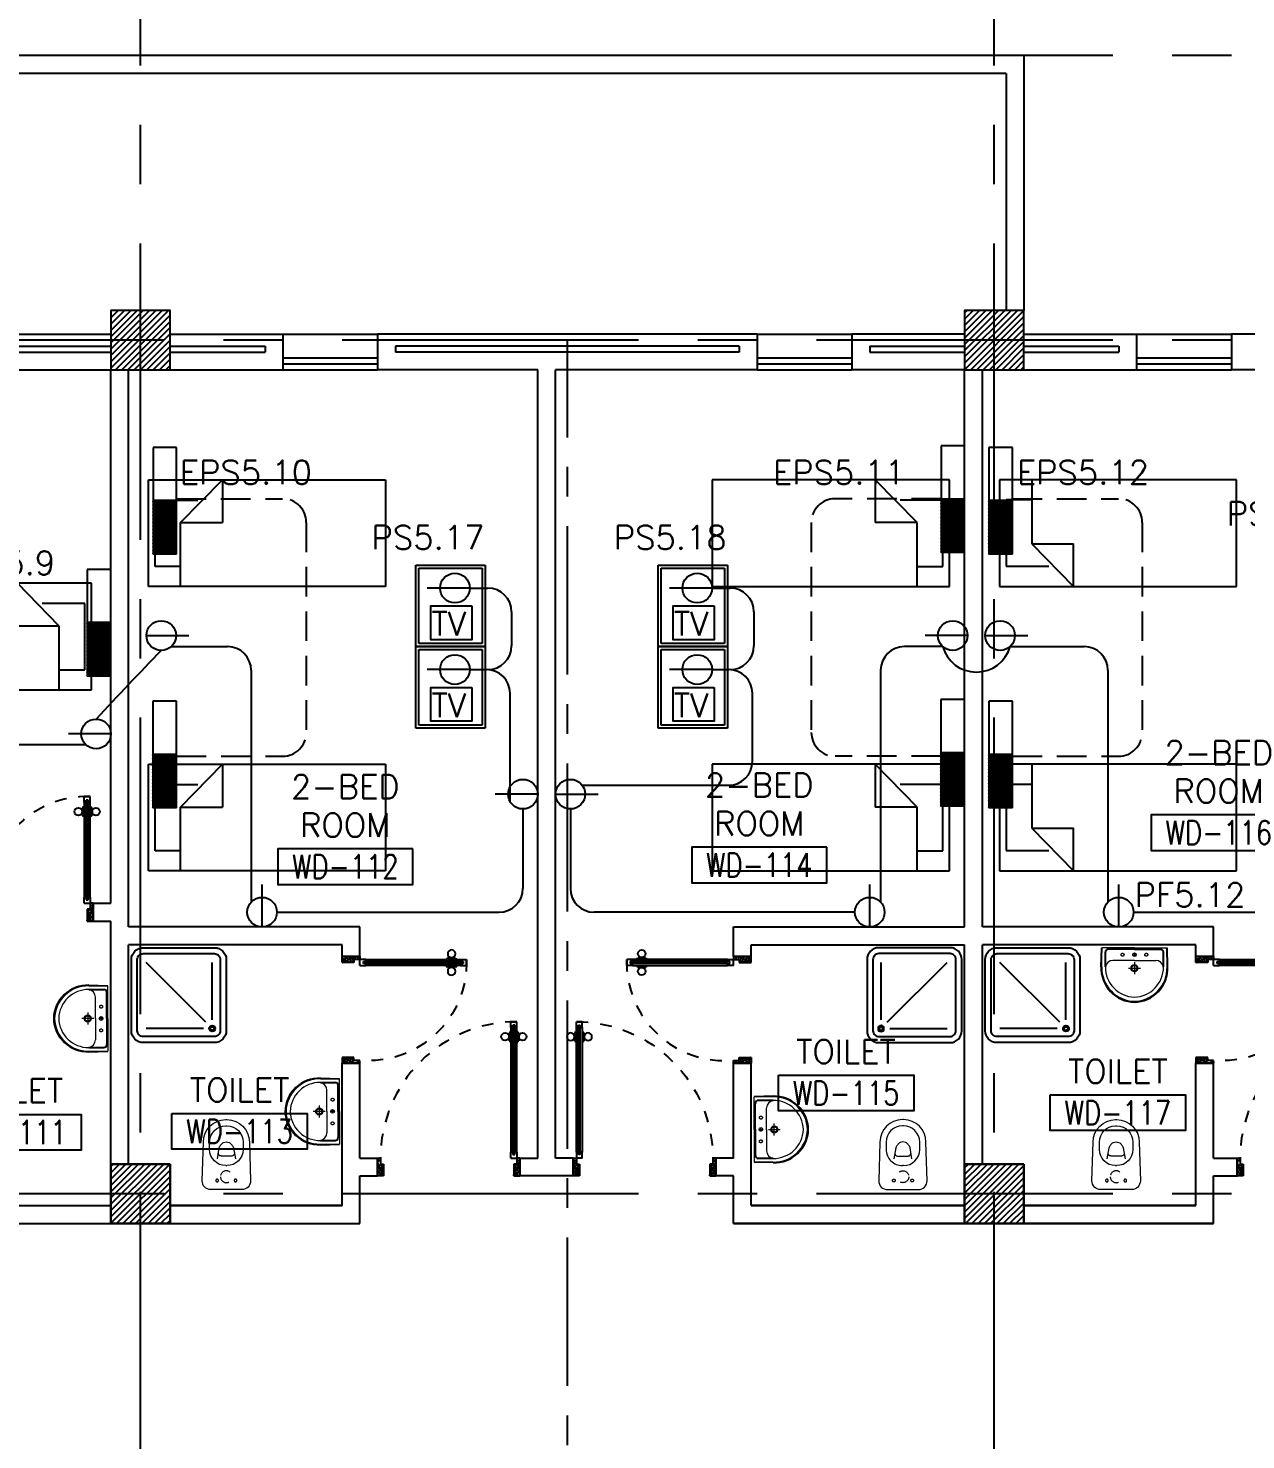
# Model space of a CAD drawing. Extents: x 0 to 93, y -1.5 to 78.
# Drawn here: x 67.12 to 77.39, y 54.94 to 66.85 of the extents above; entities that cross this region are included whole.
import ezdxf
from ezdxf.enums import TextEntityAlignment as Align

# ---------------------------------------------------------------- set-up
doc = ezdxf.new("R2010")
doc.units = 0
doc.header["$MEASUREMENT"] = 0
doc.header["$PDMODE"] = 34
for name, pattern in [('CENTER', [2, 1.25, -0.25, 0.25, -0.25]), ('CENTERX2', [4, 2.5, -0.5, 0.5, -0.5]), ('DASHED', [0.75, 0.5, -0.25]), ('HIDDEN', [0.375, 0.25, -0.125]), ('HIDDEN2', [0.1875, 0.125, -0.0625])]:
    doc.linetypes.add(name, pattern=pattern)
doc.layers.get('0').update_dxf_attribs({"color": 11, "linetype": 'CONTINUOUS'})
doc.layers.get('DEFPOINTS').update_dxf_attribs({"color": 11, "linetype": 'CONTINUOUS'})
for name, color, linetype in [('AX-DIM', 11, 'CONTINUOUS'), ('AXES', 11, 'CENTERX2'), ('AXES1', 11, 'CENTER'), ('COL', 11, 'CONTINUOUS'), ('DOOR', 11, 'CONTINUOUS'), ('E-CLINE', 4, 'CONTINUOUS'), ('E-HLINE', 4, 'HIDDEN'), ('E-LITE', 4, 'CONTINUOUS'), ('E-SOCKETS', 4, 'CONTINUOUS'), ('E-TEXT', 4, 'CONTINUOUS'), ('FIX', 11, 'CONTINUOUS'), ('FUR', 11, 'CONTINUOUS'), ('HAT', 11, 'CONTINUOUS'), ('INSUL', 11, 'CONTINUOUS'), ('PROJ-L', 11, 'CONTINUOUS'), ('RM-BOX', 11, 'CONTINUOUS'), ('RM-NAME', 11, 'CONTINUOUS'), ('RM-NO', 11, 'CONTINUOUS'), ('WALL', 11, 'CONTINUOUS'), ('WIN', 11, 'CONTINUOUS')]:
    doc.layers.add(name, color=color, linetype=linetype)
doc.styles.add('ROMANS', font='ROMANS.shx', dxfattribs={"width": 0.6})
doc.dimstyles.new('DIM-OUT', dxfattribs={"dimscale": 0, "dimtxt": 0.24, "dimasz": 0.08, "dimexe": 0.02, "dimexo": 0.02, "dimgap": 0.05, "dimtad": 1, "dimdec": 0, "dimlfac": 1000, "dimzin": 0, "dimdsep": 46, "dimtxsty": 'ROMANS', "dimblk1": 'ARCHTICK', "dimblk2": 'ARCHTICK', "dimsah": 1, "dimcen": 0.01, "dimdle": 0.08, "dimclrd": 7, "dimclre": 7, "dimclrt": 2, "dimadec": 0, "dimazin": 0, "dimtp": 2, "dimtm": 2, "dimtfac": 0.114286, "dimtdec": 0, "dimtix": 1, "dimtmove": 2, "dimatfit": 3, "dimldrblk": 'ARCHTICK', "dimfxl": 0, "dimtolj": 1, "dimtzin": 0, "dimarcsym": 0})

# ---------------------------------------------------------------- blocks, each defined once
blk = doc.blocks.new('_ARCHTICK')
at = {"color": 0, "linetype": 'ByBlock', "const_width": 0.15}
blk.add_lwpolyline([(-0.5, -0.5), (0.5, 0.5)], dxfattribs=at)
blk = doc.blocks.new('*D114')
at = {"layer": 'AX-DIM', "color": 7, "lineweight": -2}
for p, q in [((7.952, 76.648), (82.802, 76.648)), ((8.032, 72.01), (8.032, 76.668)), ((82.722, 64.49), (82.722, 76.668))]:
    blk.add_line(p, q, dxfattribs=at)
at = {"layer": 'DEFPOINTS', "color": 0}
for p in [(82.722, 76.648), (8.032, 71.99), (82.722, 64.47)]:
    blk.add_point(p, dxfattribs=at)
at = {"layer": 'AX-DIM', "color": 7, "lineweight": -2, "xscale": 0.08, "yscale": 0.08, "zscale": 0.08, "rotation": 180}
blk.add_blockref('_ARCHTICK', (8.032, 76.648), dxfattribs=at)
at = {"layer": 'AX-DIM', "color": 7, "lineweight": -2, "xscale": 0.08, "yscale": 0.08, "zscale": 0.08}
blk.add_blockref('_ARCHTICK', (82.722, 76.648), dxfattribs=at)
at = {"layer": 'AX-DIM', "color": 2, "insert": (45.377, 76.818), "char_height": 0.24, "attachment_point": 5, "style": 'ROMANS'}
blk.add_mtext('\\A1;74690', dxfattribs=at)
blk = doc.blocks.new('SHR1')
at = {"layer": 'FIX'}
for p, q in [((-196, 196), (-700, 700)), ((-143, 218), (-143, 700)), ((-218, 143), (-700, 143))]:
    blk.add_line(p, q, dxfattribs=at)
for points in [[(-825, 125), (-825, 725, -0.414214), (-725, 825), (-125, 825, -0.414214), (-25, 725), (-25, 125, -0.414214), (-125, 25), (-725, 25, -0.414214)], [(-775, 125), (-775, 725, -0.414214), (-725, 775), (-125, 775, -0.414214), (-75, 725), (-75, 125, -0.414214), (-125, 75), (-725, 75, -0.414214)]]:
    blk.add_lwpolyline(points, format="xyb", close=True, dxfattribs=at)
for radius in [25, 15]:
    blk.add_circle((-143, 143), radius, dxfattribs=at)
blk = doc.blocks.new('WC1')
at = {"layer": 'FIX', "lineweight": 20}
for p, q in [((-210, 204), (-538, 194)), ((-475, 141), (-538, 141)), ((-137, 0), (-137, 131)), ((-727, 5), (-727, -5)), ((-674, 5), (-674, -5)), ((-534, 24), (-540, 0)), ((-540, 0), (-534, -24)), ((-395, 76), (-490, 60)), ((-339, 5), (-339, -5)), ((-137, -131), (-137, 0)), ((-490, -60), (-395, -76)), ((-538, -141), (-475, -141)), ((-538, -194), (-210, -204)), ((-213, -204), (-210, -204))]:
    blk.add_line(p, q, dxfattribs=at)
at = {"layer": 'FIX', "linetype": 'Continuous', "lineweight": 20}
blk.add_line((-420, -47), (-420, 45), dxfattribs=at)
at = {"layer": 'FIX', "linetype": 'HIDDEN2', "lineweight": 20, "ltscale": 0.3}
blk.add_circle((-245, 0), 49.8, dxfattribs=at)
at = {"layer": 'FIX', "linetype": 'HIDDEN', "lineweight": 20, "ltscale": 0.05}
for centre in [(-213, 78), (-213, -77)]:
    blk.add_circle(centre, 11.6, dxfattribs=at)
at = {"layer": 'FIX', "lineweight": 20}
for centre, radius, start, end in [((-538, 5), 189, 90, 180), ((-538, 5), 136, 90, 180), ((-475, 5), 136, 360, 90), ((-210, 131), 73, 360, 90), ((-473, -7), 68.2, 128.9242, 152.8468), ((-464, -18), 82, 108.496, 128.9242), ((-538, -5), 189, 180, 270), ((-538, -5), 136, 180, 270), ((-473, 7), 68.2, 207.1532, 231.0758), ((-464, 18), 82, 231.0758, 251.504), ((-475, -5), 136, 270, 0), ((-210, -131), 73, 270, 0)]:
    blk.add_arc(centre, radius, start, end, dxfattribs=at)
at = {"layer": 'FIX', "linetype": 'Continuous', "lineweight": 20}
for centre, start, end in [((-443, 46), 357.6662, 91.6121), ((-442, -46), 268.3879, 2.3338)]:
    blk.add_arc(centre, 22.3, start, end, dxfattribs=at)
blk = doc.blocks.new('LAV1')
at = {"layer": 'FIX', "linetype": 'DASHED', "lineweight": 20, "ltscale": 0.05}
for p, q in [((0, 170), (0, 270)), ((0, 170), (0, 270)), ((50, 220), (-50, 220))]:
    blk.add_line(p, q, dxfattribs=at)
at = {"layer": 'FIX', "linetype": 'ByBlock', "ltscale": 0.3}
for p, q in [((-280, 210), (-275, 50)), ((-245, 210), (-245, 85)), ((245, 210), (245, 85)), ((280, 210), (275, 50)), ((0, 60), (-220, 60)), ((0, 60), (220, 60))]:
    blk.add_line(p, q, dxfattribs=at)
at = {"layer": 'FIX', "linetype": 'Continuous', "lineweight": 20}
for p, q in [((-275, 210), (-275, 50)), ((0, 155), (-181, 155)), ((0, 155), (181, 155)), ((275, 210), (275, 50)), ((0, 50), (-275, 50)), ((0, 50), (-252, 50)), ((0, 50), (275, 50)), ((0, 50), (252, 50))]:
    blk.add_line(p, q, dxfattribs=at)
at = {"layer": 'FIX', "lineweight": 20}
for p, q in [((0, 92), (0, 123)), ((16, 107), (-15, 107))]:
    blk.add_line(p, q, dxfattribs=at)
for centre, radius in [((0, 220), 29.5), ((0, 220), 22.5), ((0, 107), 15.5)]:
    blk.add_circle(centre, radius, dxfattribs=at)
at = {"layer": 'FIX', "linetype": 'HIDDEN', "lineweight": 20, "ltscale": 0.05}
for centre in [(-100, 107), (100, 107)]:
    blk.add_circle(centre, 12.4, dxfattribs=at)
at = {"layer": 'FIX', "linetype": 'ByBlock', "ltscale": 0.3}
for centre, radius, start, end in [((7, 220), 287, 91.3776, 182.0064), ((-7, 220), 287, 357.9936, 88.6224), ((-220, 85), 24.9, 179.7021, 269.9486), ((220, 85), 24.9, 270.0514, 0.2979)]:
    blk.add_arc(centre, radius, start, end, dxfattribs=at)
at = {"layer": 'FIX', "linetype": 'Continuous', "lineweight": 20}
for centre, radius, start, end in [((8, 217), 283, 91.6988, 181.351), ((-8, 217), 283, 358.649, 88.3012), ((8, 212), 253, 91.7328, 180.4884), ((-8, 212), 253, 359.5116, 88.2672), ((-179, 222), 66.9, 190.2006, 268.0786), ((179, 222), 66.9, 271.9214, 349.7994)]:
    blk.add_arc(centre, radius, start, end, dxfattribs=at)
blk = doc.blocks.new('*X85')
at = {"color": 0}
for p, q in [((245927, 177090), (246427, 177590)), ((245929, 177145), (246374, 177590)), ((245929, 177198), (246321, 177590)), ((245929, 177251), (246267, 177590)), ((245929, 177304), (246214, 177590)), ((245929, 177357), (246161, 177590)), ((245929, 177410), (246108, 177590)), ((245929, 177463), (246055, 177590)), ((245929, 177516), (246002, 177590)), ((245929, 177569), (245949, 177590)), ((245980, 177090), (246429, 177539)), ((246033, 177090), (246429, 177486)), ((246086, 177090), (246429, 177433)), ((246139, 177090), (246429, 177380)), ((246192, 177090), (246429, 177327)), ((246245, 177090), (246429, 177274)), ((246298, 177090), (246429, 177220)), ((246351, 177090), (246429, 177167)), ((246404, 177090), (246429, 177114))]:
    blk.add_line(p, q, dxfattribs=at)
blk = doc.blocks.new('AH20A')
at = {"layer": 'FUR'}
for p, q in [((0, 0.5), (0, -0.5)), ((1, 0.5), (0, 0.5)), ((0.1358, 0.5), (0.1358, -0.0987)), ((1, -0.5), (1, 0.5)), ((0.1358, 0.3112), (0.0277, 0.3112)), ((0.0277, 0.3112), (0.0277, -0.3087)), ((0.1358, -0.0987), (0.3125, -0.5)), ((0.1358, -0.0987), (0.3125, -0.0987)), ((0.3125, -0.5), (0.3125, -0.0987)), ((0.0277, -0.3087), (0.2076, -0.3087)), ((0, -0.5), (1, -0.5))]:
    blk.add_line(p, q, dxfattribs=at)
blk = doc.blocks.new('*X86')
at = {"color": 0}
for p, q in [((238729, 177104), (239214, 177590)), ((238729, 177157), (239161, 177590)), ((238729, 177210), (239108, 177590)), ((238729, 177263), (239055, 177590)), ((238729, 177316), (239002, 177590)), ((238729, 177369), (238949, 177590)), ((238729, 177422), (238896, 177590)), ((238729, 177475), (238843, 177590)), ((238729, 177528), (238790, 177590)), ((238729, 177581), (238737, 177590)), ((238767, 177090), (239229, 177551)), ((238820, 177090), (239229, 177498)), ((238873, 177090), (239229, 177445)), ((238926, 177090), (239229, 177392)), ((238979, 177090), (239229, 177339)), ((239032, 177090), (239229, 177286)), ((239085, 177090), (239229, 177233)), ((239138, 177090), (239229, 177180)), ((239191, 177090), (239229, 177127))]:
    blk.add_line(p, q, dxfattribs=at)
blk = doc.blocks.new('RM1')
at = {"layer": 'RM-BOX'}
blk.add_lwpolyline([(570, -200), (-570, -200), (-570, -500), (570, -500)], close=True, dxfattribs=at)
at = {"layer": 'RM-NAME', "style": 'ROMANS'}
for tag, p in [('ROOMNAME1', (0, 324)), ('ROOMNAME2', (0, 0))]:
    blk.add_attdef(tag, text='', height=200, dxfattribs=at).set_placement(p, align=Align.MIDDLE)
at = {"layer": 'RM-NO', "style": 'ROMANS', "width": 0.8}
blk.add_attdef('ROOMNO', text='', height=200, dxfattribs=at).set_placement((0, -350), align=Align.MIDDLE)
blk = doc.blocks.new('DOOR100')
at = {"layer": 'DOOR', "color": 0, "linetype": 'ByBlock'}
for p, q in [((-92, 1206), (-92, 1141)), ((-83, 1206), (-92, 1206)), ((-83, 1129), (-83, 1219)), ((-76, 1219), (-83, 1219)), ((-83, 1206), (-83, 1141)), ((-76, 1251), (-76, 1301)), ((-76, 1301), (-26, 1301)), ((-26, 1301), (-76, 1301)), ((-59, 1251), (-76, 1251)), ((-59, 1251), (-59, 1271)), ((-43, 1271), (-59, 1271)), ((-43, 1251), (-43, 1271)), ((-26, 1251), (-43, 1251)), ((-26, 1251), (-26, 1301)), ((-26, 1219), (-19, 1219)), ((-19, 1129), (-19, 1219)), ((-19, 1206), (-19, 1141)), ((-19, 1206), (-10, 1206)), ((-10, 1206), (-10, 1141)), ((-83, 1141), (-92, 1141)), ((-76, 1129), (-83, 1129)), ((-26, 1129), (-19, 1129)), ((-19, 1141), (-10, 1141)), ((-1201, 0), (-1201, 150)), ((-1201, 150), (-1176, 150)), ((-1201, 150), (-1201, 0)), ((-1176, 150), (-1176, 100)), ((-76, 200), (-59, 200)), ((-76, 150), (-76, 200)), ((-76, 150), (-26, 150)), ((-59, 200), (-59, 180)), ((-59, 180), (-43, 180)), ((-43, 200), (-26, 200)), ((-43, 180), (-43, 200)), ((-26, 200), (-26, 150)), ((-1, 150), (-26, 150)), ((-26, 150), (-26, 100)), ((-1, 150), (-1, 0)), ((-1151, 0), (-1201, 0)), ((-1176, 100), (-1151, 100)), ((-1151, 100), (-1151, 0)), ((-51, 100), (-51, 0)), ((-26, 100), (-51, 100)), ((-51, 0), (-1, 0))]:
    blk.add_line(p, q, dxfattribs=at)
at = {"layer": 'DOOR', "linetype": 'ByBlock'}
for p, q in [((-76, 1251), (-76, 200)), ((-59, 200), (-59, 1251)), ((-43, 200), (-43, 1251)), ((-26, 200), (-26, 1251))]:
    blk.add_line(p, q, dxfattribs=at)
at = {"layer": 'DOOR', "color": 9, "linetype": 'ByBlock'}
for p, q in [((-1151, 0), (-1201, 114)), ((-1151, 0), (-1201, 40)), ((-1151, 0), (-1164, 100)), ((-51, 0), (-1, 114)), ((-51, 0), (-38, 100)), ((-51, 0), (-1, 40))]:
    blk.add_line(p, q, dxfattribs=at)
at = {"layer": 'DOOR', "color": 0, "linetype": 'ByBlock'}
for centre in [(-125, 1174), (22, 1174)]:
    blk.add_circle(centre, 32.4, dxfattribs=at)
at = {"layer": 'DOOR', "linetype": 'HIDDEN', "ltscale": 0.5}
blk.add_arc((-27, 152), 1149, 89.961, 180.0931, dxfattribs=at)
at = {"layer": 'DOOR', "color": 9, "linetype": 'ByBlock'}
for centre, radius, start, end in [((-1151, 0), 154, 103.7142, 108.8947), ((-1151, 0), 134, 100.72, 111.8402), ((-51, 0), 134, 68.1598, 79.28), ((-51, 0), 154, 71.1053, 76.2858), ((-1151, 0), 94.4, 90, 121.9818), ((-1151, 0), 74.4, 90, 132.2236), ((-1151, 0), 54.4, 90, 156.7926), ((-1151, 0), 34.4, 90, 180), ((-1151, 0), 14.4, 90, 180), ((-51, 0), 94.4, 58.0182, 90), ((-51, 0), 74.4, 47.7764, 90), ((-51, 0), 54.4, 23.2074, 90), ((-51, 0), 34.4, 0, 90), ((-51, 0), 14.4, 0, 90), ((-51, 0), 114, 64.0838, 77.3774)]:
    blk.add_arc(centre, radius, start, end, dxfattribs=at)
blk = doc.blocks.new('DOOR90')
at = {"layer": 'DOOR', "linetype": 'ByBlock'}
for p, q in [((0, 0), (-150, 0)), ((-200, -25), (-1000, -25)), ((-200, -42), (-1000, -42)), ((-200, -58), (-1000, -58)), ((-1000, -75), (-200, -75))]:
    blk.add_line(p, q, dxfattribs=at)
at = {"layer": 'DOOR', "color": 0, "linetype": 'ByBlock'}
for p, q in [((-150, 0), (-150, -25)), ((-150, 0), (0, 0)), ((0, -50), (0, 0)), ((-1050, -25), (-1050, -75)), ((-1050, -75), (-1050, -25)), ((-1000, -25), (-1050, -25)), ((-1000, -75), (-1050, -75)), ((-1020, -42), (-1020, -58)), ((-1000, -42), (-1020, -42)), ((-1000, -58), (-1020, -58)), ((-1000, -25), (-1000, -42)), ((-1000, -58), (-1000, -75)), ((-968, -25), (-968, -18)), ((-878, -18), (-968, -18)), ((-968, -75), (-968, -82)), ((-878, -82), (-968, -82)), ((-955, -18), (-955, -9)), ((-955, -9), (-890, -9)), ((-955, -18), (-890, -18)), ((-955, -82), (-955, -91)), ((-955, -82), (-890, -82)), ((-955, -91), (-890, -91)), ((-890, -18), (-890, -9)), ((-890, -82), (-890, -91)), ((-878, -25), (-878, -18)), ((-878, -75), (-878, -82)), ((-200, -42), (-200, -25)), ((-200, -25), (-150, -25)), ((-180, -42), (-200, -42)), ((-200, -75), (-200, -58)), ((-200, -58), (-180, -58)), ((-150, -75), (-200, -75)), ((-180, -58), (-180, -42)), ((-150, -75), (-150, -25)), ((-150, -25), (-100, -25)), ((-100, -25), (-100, -50)), ((-100, -50), (0, -50)), ((-150, -900), (-150, -875)), ((-150, -875), (-100, -875)), ((0, -900), (-150, -900)), ((-150, -900), (0, -900)), ((-100, -850), (0, -850)), ((-100, -875), (-100, -850)), ((0, -850), (0, -900))]:
    blk.add_line(p, q, dxfattribs=at)
at = {"layer": 'DOOR', "color": 9, "linetype": 'ByBlock'}
for p, q in [((0, -50), (-114, 0)), ((0, -50), (-40, 0)), ((0, -50), (-100, -37)), ((0, -850), (-114, -900)), ((0, -850), (-100, -863)), ((0, -850), (-40, -900))]:
    blk.add_line(p, q, dxfattribs=at)
at = {"layer": 'DOOR', "color": 0, "linetype": 'ByBlock'}
for centre in [(-923, 24), (-923, -124)]:
    blk.add_circle(centre, 32.4, dxfattribs=at)
at = {"layer": 'DOOR', "color": 9, "linetype": 'ByBlock'}
for centre, radius, start, end in [((0, -50), 74.4, 137.7764, 180), ((0, -50), 54.4, 113.2074, 180), ((0, -50), 154, 161.1053, 166.2858), ((0, -50), 134, 158.1598, 169.28), ((0, -50), 114, 154.0838, 167.3774), ((0, -50), 94.4, 148.0182, 180), ((0, -50), 34.4, 90, 180), ((0, -50), 14.4, 90, 180), ((0, -850), 154, 193.7142, 198.8947), ((0, -850), 134, 190.72, 201.8402), ((0, -850), 94.4, 180, 211.9818), ((0, -850), 74.4, 180, 222.2236), ((0, -850), 54.4, 180, 246.7926), ((0, -850), 34.4, 180, 270), ((0, -850), 14.4, 180, 270)]:
    blk.add_arc(centre, radius, start, end, dxfattribs=at)
at = {"layer": 'DOOR', "linetype": 'HIDDEN', "ltscale": 0.5}
blk.add_arc((-222, -50), 828, 178.2701, 275.003, dxfattribs=at)
blk = doc.blocks.new('*X92')
at = {"color": 0}
for p, q in [((245929, 169932), (246386, 170390)), ((245929, 169985), (246333, 170390)), ((245929, 170038), (246280, 170390)), ((245929, 170091), (246227, 170390)), ((245929, 170144), (246174, 170390)), ((245929, 170197), (246121, 170390)), ((245929, 170250), (246068, 170390)), ((245929, 170303), (246015, 170390)), ((245929, 170357), (245962, 170390)), ((245939, 169890), (246429, 170379)), ((245992, 169890), (246429, 170326)), ((246045, 169890), (246429, 170273)), ((246098, 169890), (246429, 170220)), ((246151, 169890), (246429, 170167)), ((246204, 169890), (246429, 170114)), ((246257, 169890), (246429, 170061)), ((246310, 169890), (246429, 170008)), ((246363, 169890), (246429, 169955)), ((246416, 169890), (246429, 169902))]:
    blk.add_line(p, q, dxfattribs=at)
blk = doc.blocks.new('COL50')
at = {"layer": 'COL'}
blk.add_lwpolyline([(-250, 250), (-250, -250), (250, -250), (250, 250)], close=True, dxfattribs=at)
blk = doc.blocks.new('*X91')
at = {"color": 0}
for p, q in [((238727, 169890), (239227, 170390)), ((238729, 169945), (239174, 170390)), ((238729, 169998), (239121, 170390)), ((238729, 170051), (239067, 170390)), ((238729, 170104), (239014, 170390)), ((238729, 170157), (238961, 170390)), ((238729, 170210), (238908, 170390)), ((238729, 170263), (238855, 170390)), ((238729, 170316), (238802, 170390)), ((238729, 170369), (238749, 170390)), ((238780, 169890), (239229, 170339)), ((238833, 169890), (239229, 170286)), ((238886, 169890), (239229, 170233)), ((238939, 169890), (239229, 170180)), ((238992, 169890), (239229, 170127)), ((239045, 169890), (239229, 170074)), ((239098, 169890), (239229, 170020)), ((239151, 169890), (239229, 169967)), ((239204, 169890), (239229, 169914))]:
    blk.add_line(p, q, dxfattribs=at)
blk = doc.blocks.new('BHU')
at = {"color": 8}
for p, q in [((0, -311), (145, 1)), ((0, -340), (159, 1)), ((0, -370), (173, 1)), ((0, -399), (187, 1)), ((0, -281), (132, 1)), ((0, -251), (118, 1)), ((0, -15), (7, 1)), ((0, -44), (21, 1)), ((0, -74), (35, 1)), ((0, -104), (49, 1)), ((0, -133), (63, 1)), ((0, -163), (76, 1)), ((0, -192), (90, 1)), ((0, -222), (104, 1)), ((0, -429), (199, -1)), ((4, -450), (199, -31)), ((18, -450), (199, -61)), ((32, -450), (199, -90)), ((45, -450), (199, -120)), ((59, -450), (199, -149)), ((73, -450), (199, -179)), ((87, -450), (199, -208)), ((101, -450), (199, -238)), ((114, -450), (199, -268)), ((128, -450), (199, -297)), ((142, -450), (199, -327)), ((156, -450), (199, -356)), ((169, -450), (199, -386)), ((183, -450), (199, -416)), ((197, -450), (199, -445))]:
    blk.add_line(p, q, dxfattribs=at)
at = {"layer": 'E-SOCKETS'}
for p, q in [((0, 450), (199, 450)), ((0, -450), (0, 450)), ((199, 450), (199, -450))]:
    blk.add_line(p, q, dxfattribs=at)
at = {"layer": 'E-SOCKETS', "color": 4}
for p, q in [((0, 1), (199, 1)), ((0, -450), (199, -450))]:
    blk.add_line(p, q, dxfattribs=at)

msp = doc.modelspace()

# ---------------------------------------------------------------- linework, layer by layer
at = {"layer": 'AXES'}
for p, q in [((68.0717, -1.4643), (68.0717, 77.3484)), ((75.2717, -1.4643), (75.2717, 77.3484)), ((92.2717, 66.62), (24.2317, 66.62)), ((92.2717, 64.22), (24.2317, 64.22)), ((92.2717, 57.02), (24.2317, 57.02))]:
    msp.add_line(p, q, dxfattribs=at)
at = {"layer": 'AXES1'}
msp.add_line((71.6717, 5.4), (71.6717, 64.22), dxfattribs=at)
at = {"layer": 'COL'}
for points in [[(68.3217, 63.97), (68.3217, 64.47), (67.8217, 64.47), (67.8217, 63.97)], [(75.5217, 63.97), (75.5217, 64.47), (75.0217, 64.47), (75.0217, 63.97)]]:
    msp.add_lwpolyline(points, close=True, dxfattribs=at)
at = {"layer": 'E-CLINE', "color": 4, "linetype": 'ByBlock'}
for p, q in [((70.8484, 62.1286), (71.001, 62.1286)), ((72.8918, 62.1286), (73.0444, 62.1286)), ((71.201, 61.9286), (71.201, 61.6412)), ((73.2444, 61.9286), (73.2444, 61.6412)), ((68.3306, 61.6352), (68.8049, 61.6352)), ((74.8372, 61.6352), (74.5134, 61.6352)), ((75.4052, 61.6352), (76.0299, 61.6352)), ((70.8484, 61.4412), (70.9885, 61.4412)), ((72.8918, 61.4412), (73.0319, 61.4412)), ((69.0049, 61.4352), (69.0049, 59.4799)), ((74.3134, 61.4352), (74.3134, 59.4799)), ((76.2299, 61.4352), (76.2299, 59.4799)), ((71.1885, 60.3275), (71.1885, 61.2412)), ((73.2319, 60.6658), (73.2319, 61.2412)), ((67.6127, 60.8062), (66.7134, 60.8062)), ((71.7962, 60.4658), (73.0319, 60.4658)), ((71.2967, 60.2652), (71.2967, 59.595)), ((71.6967, 60.2652), (71.6967, 59.595)), ((69.2217, 59.395), (71.0967, 59.395)), ((74.0967, 59.395), (71.8967, 59.395)), ((76.4467, 59.395), (78.4842, 59.395))]:
    msp.add_line(p, q, dxfattribs=at)
for centre, start, end in [((71.001, 61.9286), 0, 90), ((73.0444, 61.9286), 0, 90), ((68.8049, 61.4352), 0, 90), ((71.001, 61.6412), 270, 0), ((73.0444, 61.6412), 270, 0), ((74.5134, 61.4352), 90, 180), ((76.0299, 61.4352), 0, 90), ((70.9885, 61.2412), 0, 90), ((73.0319, 61.2412), 0, 90), ((73.0319, 60.6658), 270, 0), ((71.0967, 59.595), 270, 0), ((71.8967, 59.595), 180, 270)]:
    msp.add_arc(centre, 0.2, start, end, dxfattribs=at)
at = {"layer": 'E-CLINE', "linetype": 'Continuous'}
for centre, radius, start, end in [((98.3176, 32.4878), 41.8563, 135.92526, 137.01845), ((75.1212, 61.7147), 0.2949, 195.62478, 344.37522)]:
    msp.add_arc(centre, radius, start, end, dxfattribs=at)
at = {"layer": 'E-HLINE', "color": 4}
for p, q in [((68.3752, 62.8824), (69.27, 62.8824)), ((74.8237, 62.8824), (73.9289, 62.8824)), ((75.4247, 62.8824), (76.3195, 62.8824)), ((69.47, 62.6824), (69.47, 60.9102)), ((73.7289, 62.6824), (73.7289, 60.9102)), ((76.5195, 62.6824), (76.5195, 60.9102)), ((68.3759, 60.7102), (69.27, 60.7102)), ((74.823, 60.7102), (73.9289, 60.7102)), ((75.4254, 60.7102), (76.3195, 60.7102))]:
    msp.add_line(p, q, dxfattribs=at)
for centre, start, end in [((69.27, 62.6824), 0, 90), ((73.9289, 62.6824), 90, 180), ((76.3195, 62.6824), 0, 90), ((69.27, 60.9102), 270, 0), ((73.9289, 60.9102), 180, 270), ((76.3195, 60.9102), 270, 0)]:
    msp.add_arc(centre, 0.2, start, end, dxfattribs=at)
at = {"layer": 'E-SOCKETS'}
for p, q in [((70.3932, 62.3222), (70.9791, 62.3222)), ((70.3932, 61.6348), (70.3932, 62.3222)), ((70.9791, 62.3222), (70.9791, 61.6348)), ((72.4366, 61.6348), (72.4366, 62.3222)), ((72.4366, 62.3222), (73.0225, 62.3222)), ((73.0225, 62.3222), (73.0225, 61.6348)), ((70.8484, 62.1286), (70.49, 62.1286)), ((72.8918, 62.1286), (72.5334, 62.1286)), ((68.1217, 61.7278), (68.48, 61.7278)), ((75.0462, 61.7278), (74.6879, 61.7278)), ((75.1962, 61.7278), (75.5545, 61.7278)), ((70.3932, 61.6348), (70.9791, 61.6348)), ((70.9791, 61.6348), (70.3932, 61.6348)), ((70.3932, 60.9475), (70.3932, 61.6348)), ((70.9791, 61.6348), (70.9791, 60.9475)), ((72.4366, 60.9475), (72.4366, 61.6348)), ((72.4366, 61.6348), (73.0225, 61.6348)), ((73.0225, 61.6348), (72.4366, 61.6348)), ((73.0225, 61.6348), (73.0225, 60.9475)), ((70.8484, 61.4412), (70.49, 61.4412)), ((72.8918, 61.4412), (72.5334, 61.4412)), ((67.8217, 60.8988), (67.4633, 60.8988)), ((70.9791, 60.9475), (70.3932, 60.9475)), ((73.0225, 60.9475), (72.4366, 60.9475)), ((71.4217, 60.3902), (71.0633, 60.3902)), ((71.5717, 60.3902), (71.93, 60.3902)), ((69.0967, 59.27), (69.0967, 59.6283)), ((74.2217, 59.27), (74.2217, 59.6283)), ((76.3217, 59.27), (76.3217, 59.6283))]:
    msp.add_line(p, q, dxfattribs=at)
at = {"layer": 'E-SOCKETS', "color": 8}
for p, q in [((70.4182, 62.2972), (70.9541, 62.2972)), ((70.4182, 61.6598), (70.4182, 62.2972)), ((70.9541, 62.2972), (70.9541, 61.6598)), ((72.4616, 61.6598), (72.4616, 62.2972)), ((72.4616, 62.2972), (72.9975, 62.2972)), ((72.9975, 62.2972), (72.9975, 61.6598)), ((70.9541, 61.6598), (70.4182, 61.6598)), ((70.4182, 61.6098), (70.9541, 61.6098)), ((70.4182, 60.9725), (70.4182, 61.6098)), ((70.9541, 61.6098), (70.9541, 60.9725)), ((72.9975, 61.6598), (72.4616, 61.6598)), ((72.4616, 60.9725), (72.4616, 61.6098)), ((72.4616, 61.6098), (72.9975, 61.6098)), ((72.9975, 61.6098), (72.9975, 60.9725)), ((70.9541, 60.9725), (70.4182, 60.9725)), ((72.9975, 60.9725), (72.4616, 60.9725))]:
    msp.add_line(p, q, dxfattribs=at)
at = {"layer": 'E-SOCKETS'}
for points in [[(70.865, 61.9781), (70.865, 61.6921), (70.52, 61.6921), (70.52, 61.9781)], [(72.9085, 61.9781), (72.9085, 61.6921), (72.5634, 61.6921), (72.5634, 61.9781)], [(70.865, 61.2908), (70.865, 61.0047), (70.52, 61.0047), (70.52, 61.2908)], [(72.9085, 61.2908), (72.9085, 61.0047), (72.5634, 61.0047), (72.5634, 61.2908)]]:
    msp.add_lwpolyline(points, close=True, dxfattribs=at)
for centre in [(70.7234, 62.1286), (72.7668, 62.1286), (68.2467, 61.7278), (74.9212, 61.7278), (75.3212, 61.7278), (70.7234, 61.4412), (72.7668, 61.4412), (67.6967, 60.8988), (71.2967, 60.3902), (71.6967, 60.3902), (69.0967, 59.395), (74.2217, 59.395), (76.3217, 59.395)]:
    msp.add_circle(centre, 0.125, dxfattribs=at)
at = {"layer": 'INSUL'}
for p, q in [((66.8217, 64.17), (67.8217, 64.17)), ((66.8217, 64.12), (67.8217, 64.12)), ((68.3217, 64.17), (69.1217, 64.17)), ((68.3217, 64.12), (69.1217, 64.12)), ((69.1217, 64.17), (69.1217, 64.12)), ((70.2217, 64.17), (70.2217, 64.12)), ((73.1217, 64.17), (70.2217, 64.17)), ((73.1217, 64.12), (70.2217, 64.12)), ((73.1217, 64.17), (73.1217, 64.12)), ((74.2217, 64.17), (74.2217, 64.12)), ((74.2217, 64.17), (75.0217, 64.17)), ((74.2217, 64.12), (75.0217, 64.12)), ((75.5217, 64.17), (76.3217, 64.17)), ((75.5217, 64.12), (76.3217, 64.12)), ((76.3217, 64.17), (76.3217, 64.12))]:
    msp.add_line(p, q, dxfattribs=at)
at = {"layer": 'PROJ-L', "linetype": 'Continuous'}
for p, q in [((75.5217, 66.62), (57.0217, 66.62)), ((75.5217, 66.62), (75.5217, 64.47)), ((75.3717, 66.47), (57.1717, 66.47)), ((75.3717, 66.47), (75.3717, 64.47))]:
    msp.add_line(p, q, dxfattribs=at)
at = {"layer": 'RM-NO'}
for p, q in [((70.0717, 57.17), (70.0717, 57.32)), ((71.2717, 57.17), (71.2717, 57.32)), ((71.7217, 57.17), (71.7217, 57.32)), ((72.9217, 57.17), (72.9217, 57.32)), ((77.3217, 57.17), (77.3217, 57.32))]:
    msp.add_line(p, q, dxfattribs=at)
at = {"layer": 'WALL'}
for p, q in [((66.6717, 64.27), (67.8217, 64.27)), ((68.3217, 64.27), (69.2717, 64.27)), ((69.2717, 64.27), (69.2717, 63.97)), ((70.0717, 64.27), (70.0717, 63.97)), ((73.2717, 64.27), (70.0717, 64.27)), ((73.2717, 64.27), (73.2717, 63.97)), ((74.0717, 64.27), (74.0717, 63.97)), ((75.0217, 64.27), (74.0717, 64.27)), ((75.5217, 64.27), (76.4717, 64.27)), ((76.4717, 64.27), (76.4717, 63.97)), ((77.2717, 64.27), (77.2717, 63.97)), ((80.4717, 64.27), (77.2717, 64.27)), ((66.6717, 63.97), (67.8217, 63.97)), ((67.8217, 59.47), (67.8217, 63.97)), ((67.9717, 59.27), (67.9717, 63.97)), ((68.3217, 63.97), (69.2717, 63.97)), ((71.4217, 63.97), (70.0717, 63.97)), ((71.4217, 57.32), (71.4217, 63.97)), ((73.2717, 63.97), (71.5717, 63.97)), ((71.5717, 57.32), (71.5717, 63.97)), ((75.0217, 63.97), (74.0717, 63.97)), ((75.0217, 59.27), (75.0217, 63.97)), ((75.1717, 59.27), (75.1717, 63.97)), ((75.5217, 63.97), (76.4717, 63.97)), ((78.7217, 63.97), (77.2717, 63.97)), ((67.6717, 59.32), (67.6717, 59.47)), ((67.8217, 57.27), (67.8217, 59.32)), ((69.9217, 59.27), (67.9717, 59.27)), ((69.9217, 59.02), (69.9217, 59.27)), ((73.0717, 59.02), (73.0717, 59.27)), ((73.0717, 59.27), (75.0217, 59.27)), ((77.1217, 59.27), (75.1717, 59.27)), ((77.1217, 59.02), (77.1217, 59.27)), ((69.7717, 59.12), (67.9717, 59.12)), ((67.9717, 57.27), (67.9717, 59.12)), ((69.7717, 59.02), (69.7717, 59.12)), ((73.2217, 59.02), (73.2217, 59.12)), ((73.2217, 59.12), (75.0217, 59.12)), ((75.0217, 57.27), (75.0217, 59.12)), ((76.9717, 59.12), (75.1717, 59.12)), ((75.1717, 57.27), (75.1717, 59.12)), ((76.9717, 59.02), (76.9717, 59.12)), ((69.9217, 59.02), (69.7717, 59.02)), ((73.0717, 59.02), (73.2217, 59.02)), ((77.1217, 59.02), (76.9717, 59.02)), ((69.9217, 58.12), (69.7717, 58.12)), ((69.7717, 56.92), (69.7717, 58.12)), ((69.9217, 57.32), (69.9217, 58.12)), ((73.0717, 58.12), (73.2217, 58.12)), ((73.0717, 57.32), (73.0717, 58.12)), ((73.2217, 56.92), (73.2217, 58.12)), ((77.1217, 58.12), (76.9717, 58.12)), ((76.9717, 56.92), (76.9717, 58.12)), ((77.1217, 57.32), (77.1217, 58.12)), ((69.9217, 56.77), (69.9217, 57.17)), ((73.0717, 56.77), (73.0717, 57.17)), ((77.1217, 56.77), (77.1217, 57.17))]:
    msp.add_line(p, q, dxfattribs=at)
at = {"layer": 'WALL', "linetype": 'ByBlock'}
for p, q in [((67.6717, 59.47), (67.8217, 59.47)), ((67.6717, 59.32), (67.8217, 59.32)), ((69.9217, 57.32), (70.0717, 57.32)), ((71.2717, 57.32), (71.4217, 57.32)), ((71.7217, 57.32), (71.5717, 57.32)), ((73.0717, 57.32), (72.9217, 57.32)), ((77.1217, 57.32), (77.3217, 57.32)), ((69.9217, 57.17), (70.0717, 57.17)), ((71.7217, 57.17), (71.2717, 57.17)), ((73.0717, 57.17), (72.9217, 57.17)), ((77.1217, 57.17), (77.3217, 57.17)), ((66.1967, 56.92), (67.8217, 56.92)), ((68.3217, 56.92), (69.7717, 56.92)), ((69.7717, 56.92), (68.3217, 56.92)), ((75.0217, 56.92), (73.2217, 56.92)), ((73.2217, 56.92), (75.0217, 56.92)), ((73.2217, 56.92), (75.0217, 56.92)), ((75.5179, 56.92), (76.9717, 56.92)), ((75.5179, 56.92), (76.9717, 56.92)), ((76.9717, 56.92), (75.5179, 56.92)), ((76.9717, 56.92), (75.5179, 56.92)), ((66.0467, 56.77), (67.8217, 56.77)), ((68.3217, 56.77), (69.9217, 56.77)), ((68.3217, 56.77), (69.9217, 56.77)), ((75.0217, 56.77), (73.0717, 56.77)), ((75.0217, 56.77), (73.0717, 56.77)), ((73.0717, 56.77), (75.0217, 56.77)), ((75.5179, 56.77), (77.1217, 56.77)), ((75.5179, 56.77), (77.1217, 56.77)), ((77.1217, 56.77), (75.5179, 56.77))]:
    msp.add_line(p, q, dxfattribs=at)
at = {"layer": 'WALL', "linetype": 'ByBlock', "ltscale": 0.3}
for points in [[(68.3217, 64.47), (67.8217, 64.47), (67.8217, 63.97), (68.3217, 63.97)], [(75.5217, 64.47), (75.0197, 64.47), (75.0197, 63.97), (75.5217, 63.97)], [(68.3217, 57.27), (67.8217, 57.27), (67.8217, 56.77), (68.3217, 56.77)], [(75.5217, 57.27), (75.0217, 57.27), (75.0217, 56.77), (75.5217, 56.77)]]:
    msp.add_lwpolyline(points, close=True, dxfattribs=at)
at = {"layer": 'WIN'}
for p, q in [((69.2717, 64.27), (70.0717, 64.27)), ((73.2717, 64.27), (74.0717, 64.27)), ((76.4717, 64.27), (77.2717, 64.27)), ((69.2717, 64.07), (70.0717, 64.07)), ((73.2717, 64.07), (74.0717, 64.07)), ((76.4717, 64.07), (77.2717, 64.07)), ((69.2717, 64.02), (70.0717, 64.02)), ((69.2717, 63.97), (70.0717, 63.97)), ((73.2717, 64.02), (74.0717, 64.02)), ((73.2717, 63.97), (74.0717, 63.97)), ((76.4717, 64.02), (77.2717, 64.02)), ((76.4717, 63.97), (77.2717, 63.97))]:
    msp.add_line(p, q, dxfattribs=at)

# ---------------------------------------------------------------- block references
at = {"layer": 'COL', "xscale": -0.001, "yscale": 0.001, "zscale": 0.001}
for p in [(68.0717, 57.02), (75.2717, 57.02)]:
    msp.add_blockref('COL50', p, dxfattribs=at)
at = {"layer": 'DOOR', "color": 0, "linetype": 'ByBlock', "xscale": 0.001, "yscale": 0.001, "zscale": 0.001, "rotation": 270}
msp.add_blockref('DOOR90', (67.6717, 59.32), dxfattribs=at)
at = {"layer": 'DOOR', "color": 0, "linetype": 'ByBlock', "yscale": 0.001, "zscale": 0.001}
for name, p, xscale in [('DOOR90', (69.7717, 59.02), -0.001), ('DOOR90', (73.2217, 59.02), 0.001), ('DOOR90', (76.9717, 59.02), -0.001), ('DOOR100', (71.2717, 57.17), 0.001), ('DOOR100', (71.7217, 57.17), -0.001), ('DOOR100', (78.5217, 57.17), 0.001)]:
    msp.add_blockref(name, p, dxfattribs=dict(at, xscale=xscale))
at = {"layer": 'E-CLINE', "color": 4, "xscale": -0.001000000003841706, "yscale": 0.001000000003841706, "zscale": 0.001}
for p in [(68.3766, 62.8651), (75.0217, 62.8784), (75.4261, 62.8651), (67.8217, 61.8367), (68.3759, 60.7251), (75.021, 60.7384), (75.4254, 60.7251)]:
    msp.add_blockref('BHU', p, dxfattribs=at)
at = {"layer": 'FIX'}
for name, p, xscale, yscale, zscale, rotation in [('AH20A', (68.1387, 62.592), -2, 0.9, 2, 180), ('AH20A', (74.8933, 62.592), 2, 0.9, 2, 180), ('AH20A', (67.6583, 61.7195), 2, 0.9, 2, 180), ('AH20A', (68.1387, 60.1931), -2, 0.9, 2, 180), ('AH20A', (74.8933, 60.1931), 2, 0.9, 2, 180), ('LAV1', (76.4537, 59.143), 0.001000000003841706, 0.000999999996565748, 0.001, 180), ('LAV1', (67.8467, 58.498), 0.000999999996565748, 0.000999999996565748, 0.001, 90), ('LAV1', (69.7987, 57.7136), 0.000999999996565748, 0.000999999996565748, 0.001, 90), ('LAV1', (73.1967, 57.562), 0.000999999996565748, 0.000999999996565748, 0.001, 270), ('WC1', (68.7957, 56.918), -0.000999999996565748, 0.000999999996565748, 0.001, 90), ('WC1', (74.5017, 56.918), 0.000999999996565748, 0.000999999996565748, 0.001, 270), ('WC1', (76.2997, 56.918), -0.000999999996565748, 0.000999999996565748, 0.001, 90)]:
    msp.add_blockref(name, p, dxfattribs=dict(at, xscale=xscale, yscale=yscale, zscale=zscale, rotation=rotation))
for name, p, xscale, yscale, zscale in [('AH20A', (75.3157, 62.592), 2, 0.9, 2), ('AH20A', (75.3157, 60.1931), 2, 0.9, 2), ('SHR1', (68.8197, 58.27), 0.001000000003841706, 0.000999999996565748, 0.001), ('SHR1', (74.1737, 58.27), -0.001000000003841706, 0.000999999996565748, 0.001), ('SHR1', (76.0197, 58.27), 0.001000000003841706, 0.000999999996565748, 0.001)]:
    msp.add_blockref(name, p, dxfattribs=dict(at, xscale=xscale, yscale=yscale, zscale=zscale))
at = {"layer": 'HAT', "xscale": 0.001, "yscale": 0.001, "zscale": 0.001}
for name in ['*X86', '*X85', '*X91', '*X92']:
    msp.add_blockref(name, (-170.9069, -113.1197), dxfattribs=at)
at = {"layer": 'RM-NAME', "xscale": 0.001, "yscale": 0.001, "zscale": 0.001}
for p, values in [((77.1655, 60.4165), {'ROOMNO': 'WD-116', 'ROOMNAME2': 'ROOM', 'ROOMNAME1': '2-BED'}), ((69.7991, 60.1294), {'ROOMNO': 'WD-112', 'ROOMNAME2': 'ROOM', 'ROOMNAME1': '2-BED'}), ((73.2903, 60.1427), {'ROOMNO': 'WD-114', 'ROOMNAME2': 'ROOM', 'ROOMNAME1': '2-BED'})]:
    msp.add_blockref('RM1', p, dxfattribs=at).add_auto_attribs(values)
at = {"layer": 'RM-NAME'}
ref = msp.add_blockref('RM1', (74.0222, 58.2191), dxfattribs=dict(at, xscale=-0.001, yscale=0.001, zscale=0.001))
ref.add_attrib('ROOMNO', 'WD-115', dxfattribs={"layer": 'RM-NO', "height": 0.2, "style": 'ROMANS', "width": 0.8}).set_placement((74.0222, 57.8691), align=Align.MIDDLE)
ref.add_attrib('ROOMNAME2', 'TOILET', dxfattribs={"height": 0.2, "style": 'ROMANS'}).set_placement((74.0222, 58.2191), align=Align.MIDDLE)
ref = msp.add_blockref('RM1', (76.3143, 58.0528), dxfattribs=dict(at, xscale=-0.001, yscale=0.001, zscale=0.001))
ref.add_attrib('ROOMNO', 'WD-117', dxfattribs={"layer": 'RM-NO', "height": 0.2, "style": 'ROMANS', "width": 0.8}).set_placement((76.3143, 57.7028), align=Align.MIDDLE)
ref.add_attrib('ROOMNAME2', 'TOILET', dxfattribs={"height": 0.2, "style": 'ROMANS'}).set_placement((76.3143, 58.0528), align=Align.MIDDLE)
ref = msp.add_blockref('RM1', (67.0001, 57.8881), dxfattribs=dict(at, xscale=-0.001, yscale=0.001, zscale=0.001))
ref.add_attrib('ROOMNO', 'WD-111', dxfattribs={"layer": 'RM-NO', "height": 0.2, "style": 'ROMANS', "width": 0.8}).set_placement((67.0001, 57.5381), align=Align.MIDDLE)
ref.add_attrib('ROOMNAME2', 'TOILET', dxfattribs={"height": 0.2, "style": 'ROMANS'}).set_placement((67.0001, 57.8881), align=Align.MIDDLE)
ref = msp.add_blockref('RM1', (68.9071, 57.896), dxfattribs=dict(at, xscale=-0.001, yscale=0.001, zscale=0.001))
ref.add_attrib('ROOMNO', 'WD-113', dxfattribs={"layer": 'RM-NO', "height": 0.2, "style": 'ROMANS', "width": 0.8}).set_placement((68.9071, 57.546), align=Align.MIDDLE)
ref.add_attrib('ROOMNAME2', 'TOILET', dxfattribs={"height": 0.2, "style": 'ROMANS'}).set_placement((68.9071, 57.896), align=Align.MIDDLE)

# ---------------------------------------------------------------- texts
at = {"layer": 'E-LITE', "color": 4, "style": 'ROMANS'}
msp.add_text(' PF5.12', height=0.2, dxfattribs=at).set_placement((76.3182, 59.4411))
at = {"layer": 'E-SOCKETS', "style": 'ROMANS'}
for p in [(70.5262, 61.7282), (72.5696, 61.7282), (70.5262, 61.0408), (72.5696, 61.0408)]:
    msp.add_text('TV', height=0.2, dxfattribs=at).set_placement(p)
at = {"layer": 'E-TEXT', "color": 4, "style": 'ROMANS'}
for s, p in [(' EPS5.10', (68.2663, 63.0054)), (' EPS5.11', (73.2684, 63.0054)), (' EPS5.12', (75.3259, 63.0054)), (' PS5.18', (77.0959, 62.6557)), (' PS5.17', (69.8834, 62.4557)), (' PS5.18', (71.9268, 62.4557)), (' EPS5.9', (66.2718, 62.241))]:
    msp.add_text(s, height=0.2, dxfattribs=at).set_placement(p)

# ---------------------------------------------------------------- dimensions: what is measured, and where the dimension line sits
at = {"layer": 'AX-DIM'}
dim = msp.add_linear_dim(base=(82.7217, 76.6484), p1=(8.0317, 71.9903), p2=(82.7217, 64.47), dimstyle='DIM-OUT', override={"dimscale": 1}, dxfattribs=at)
dim.commit()
dim.dimension.update_dxf_attribs({"geometry": '*D114', "text_midpoint": (45.3767, 76.8184)})

doc.saveas('drawing.dxf')
